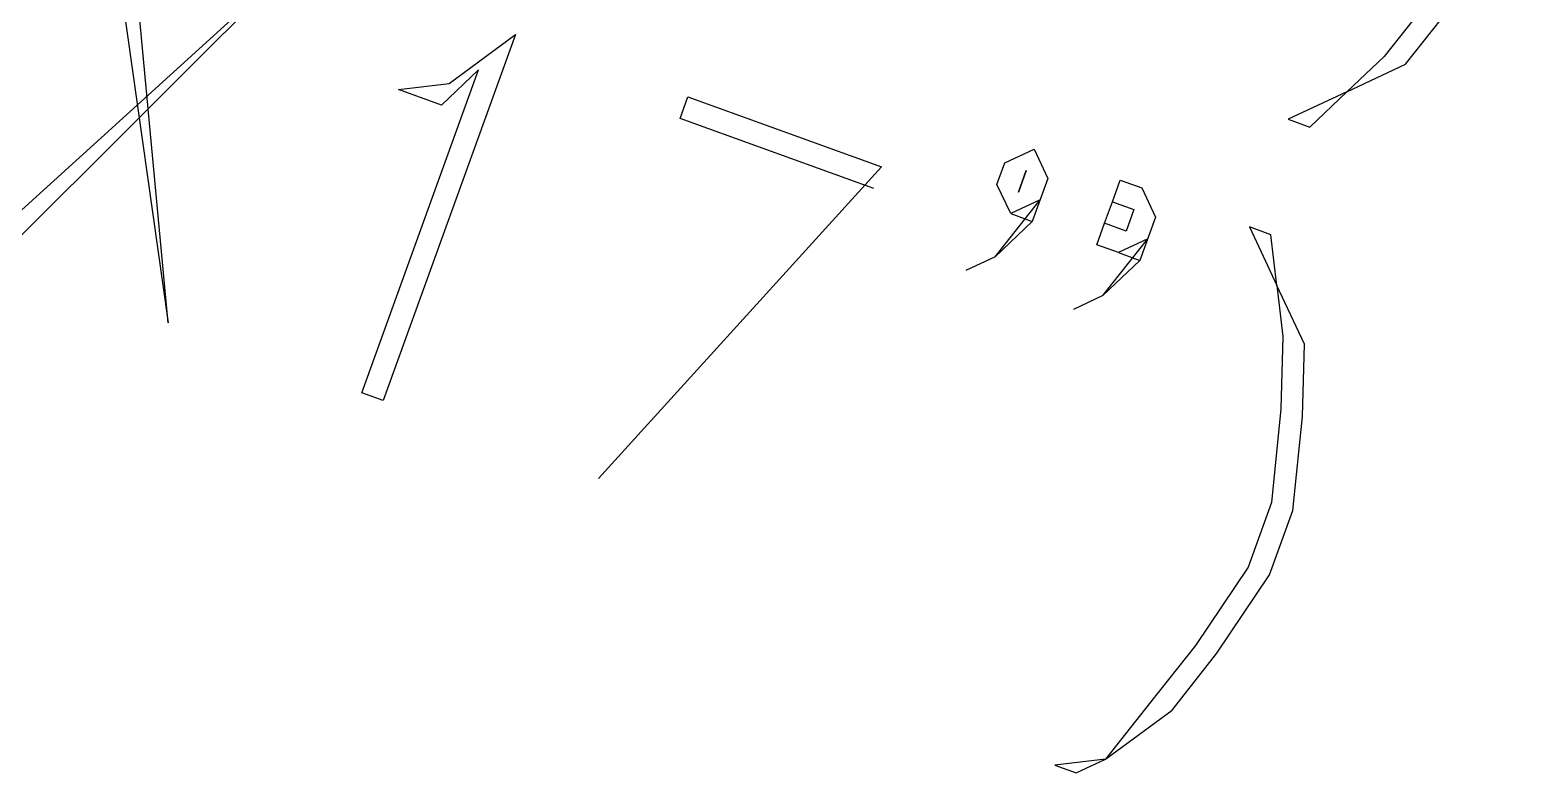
# Model space of a CAD drawing. Header units: feet. Extents: x 2484883 to 2491360, y 414166 to 419420.
# Drawn here: x 2485619.7 to 2485694.2, y 416277.6 to 416314.3 of the extents above; entities that cross this region are included whole.
import ezdxf

# ---------------------------------------------------------------- set-up
doc = ezdxf.new("R2010")
doc.units = ezdxf.units.FT
doc.layers.add('SITE_BASE', color=8, linetype='Continuous')

msp = doc.modelspace()

# ---------------------------------------------------------------- linework, layer by layer
at = {"layer": 'SITE_BASE'}
for p, q in [((2485668.147, 416305.235), (2485669.211, 416304.85)), ((2485673.466, 416303.312), (2485674.529, 416302.927))]:
    msp.add_line(p, q, dxfattribs=at)
for points in [[(2485682.925, 416309.514), (2485684.758, 416311.257), (2485687.655, 416312.615), (2485689.872, 416315.421), (2485692.474, 416319.292), (2485693.628, 416322.483), (2485694.103, 416327.122), (2485694.193, 416330.698), (2485693.219, 416334.658), (2485692.54, 416336.107), (2485691.476, 416336.491), (2485693.219, 416334.658), (2485693.129, 416331.083), (2485693.039, 416327.507), (2485692.564, 416322.867), (2485691.41, 416319.676), (2485688.808, 416315.806), (2485686.591, 416313), (2485684.758, 416311.257), (2485681.861, 416309.898), (2485682.925, 416309.514)], [(2485626.507, 416299.843), (2485624.535, 416321.003), (2485623.471, 416321.388), (2485626.507, 416299.843)], [(2485616.933, 416303.305), (2485617.997, 416302.92), (2485633.045, 416317.927), (2485616.933, 416303.305)], [(2485637.144, 416295.997), (2485636.08, 416296.382), (2485641.849, 416312.338), (2485640.016, 416310.595), (2485637.889, 416311.364), (2485640.401, 416311.658), (2485643.682, 416314.081), (2485637.144, 416295.997)], [(2485661.38, 416306.479), (2485651.807, 416309.94), (2485652.192, 416311.004), (2485661.765, 416307.542), (2485647.781, 416292.151), (2485661.765, 416307.542)], [(2485667.378, 416303.107), (2485669.596, 416305.914), (2485668.147, 416305.235), (2485667.468, 416306.683), (2485667.853, 416307.747), (2485669.301, 416308.426), (2485669.98, 416306.978), (2485669.211, 416304.85), (2485667.378, 416303.107), (2485665.93, 416302.428)], [(2485668.917, 416307.362), (2485668.532, 416306.298), (2485668.917, 416307.362)], [(2485672.697, 416301.185), (2485674.914, 416303.991), (2485673.466, 416303.312), (2485672.402, 416303.696), (2485672.787, 416304.76), (2485673.171, 416305.824), (2485673.556, 416306.887), (2485674.62, 416306.503), (2485675.299, 416305.055), (2485674.529, 416302.927), (2485672.697, 416301.185), (2485671.248, 416300.505)], [(2485673.171, 416305.824), (2485674.235, 416305.439), (2485673.85, 416304.376), (2485672.787, 416304.76), (2485673.171, 416305.824)], [(2485671.387, 416277.602), (2485672.836, 416278.282), (2485676.117, 416280.704), (2485678.334, 416283.51), (2485680.936, 416287.38), (2485682.09, 416290.572), (2485682.565, 416295.211), (2485682.655, 416298.787), (2485681.297, 416301.683), (2485681.002, 416304.195), (2485679.938, 416304.58), (2485681.297, 416301.683), (2485681.591, 416299.171), (2485681.501, 416295.596), (2485681.026, 416290.956), (2485679.872, 416287.765), (2485677.27, 416283.895), (2485675.053, 416281.088), (2485672.836, 416278.282), (2485670.324, 416277.987), (2485671.387, 416277.602)]]:
    msp.add_lwpolyline(points, dxfattribs=at)

doc.saveas('drawing.dxf')
